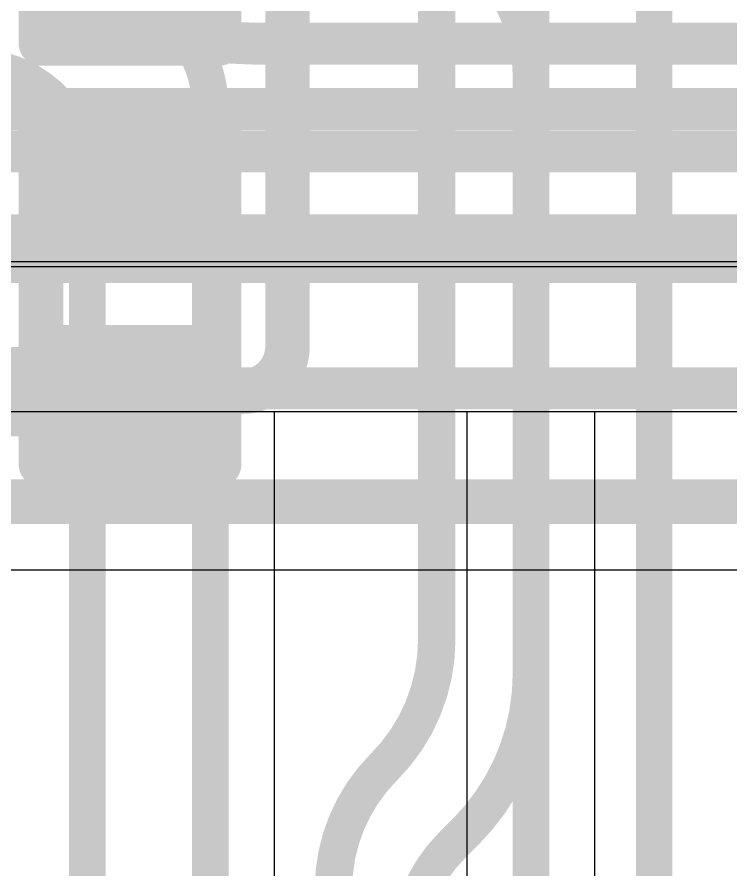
# Model space of a CAD drawing. Header units: inches. Extents: x -6 to 283, y -12 to 154.
# Drawn here: x 64.666 to 66.702, y -2.228 to 0.204 of the extents above; entities that cross this region are included whole.
import ezdxf

# ---------------------------------------------------------------- set-up
doc = ezdxf.new("R2010")
doc.units = ezdxf.units.IN
for name, color, linetype in [('Bottom Layer', 5, 'Continuous'), ('Bottom Overlay', 54, 'Continuous'), ('Bottom Paste', 16, 'Continuous'), ('Bottom Solder', 6, 'Continuous'), ('Signal L1', 76, 'Continuous'), ('Signal L2', 6, 'Continuous'), ('Top Layer', 1, 'Continuous')]:
    doc.layers.add(name, color=color, linetype=linetype)

# ---------------------------------------------------------------- blocks, each defined once
blk = doc.blocks.new('R___0201_B_129')
at = {"layer": 'Bottom Layer'}
for points in [[(-0.41, 0.185), (-0.14, 0.185), (-0.14, -0.185), (-0.41, -0.185)], [(0.14, 0.185), (0.41, 0.185), (0.41, -0.185), (0.14, -0.185)]]:
    blk.add_hatch(color=5, dxfattribs=at).paths.add_polyline_path(points)
at = {"layer": 'Bottom Paste'}
for points in [[(-0.41, 0.185), (-0.14, 0.185), (-0.14, -0.185), (-0.41, -0.185)], [(0.14, 0.185), (0.41, 0.185), (0.41, -0.185), (0.14, -0.185)]]:
    blk.add_hatch(color=16, dxfattribs=at).paths.add_polyline_path(points)
at = {"layer": 'Bottom Solder'}
for points in [[(-0.465, 0.24), (-0.085, 0.24), (-0.085, -0.24), (-0.465, -0.24)], [(0.085, 0.24), (0.465, 0.24), (0.465, -0.24), (0.085, -0.24)]]:
    blk.add_hatch(color=6, dxfattribs=at).paths.add_polyline_path(points)
at = {"layer": 'Bottom Overlay'}
for points in [[(-0.4826, 0.254, 0.127, 0.127, 0), (-0.4826, -0.254, 0.127, 0.127, 0)], [(-0.4826, 0.254, 0.127, 0.127, 0), (0.4826, 0.254, 0.127, 0.127, 0)], [(0.4826, 0.254, 0.127, 0.127, 0), (0.4826, -0.254, 0.127, 0.127, 0)], [(-0.4826, -0.254, 0.127, 0.127, 0), (0.4826, -0.254, 0.127, 0.127, 0)]]:
    blk.add_lwpolyline(points, format="xyseb", dxfattribs=at)
for points in [[(-0.5144, 0.254, 0.0635, 0.0635, 1), (-0.4509, 0.254, 0.0635, 0.0635, 1)], [(-0.5144, 0.254, 0.0635, 0.0635, 1), (-0.4509, 0.254, 0.0635, 0.0635, 1)], [(0.4509, 0.254, 0.0635, 0.0635, 1), (0.5144, 0.254, 0.0635, 0.0635, 1)], [(0.4509, 0.254, 0.0635, 0.0635, 1), (0.5144, 0.254, 0.0635, 0.0635, 1)], [(-0.5144, -0.254, 0.0635, 0.0635, 1), (-0.4509, -0.254, 0.0635, 0.0635, 1)], [(-0.5144, -0.254, 0.0635, 0.0635, 1), (-0.4509, -0.254, 0.0635, 0.0635, 1)], [(0.4508, -0.254, 0.0635, 0.0635, 1), (0.5143, -0.254, 0.0635, 0.0635, 1)], [(0.4508, -0.254, 0.0635, 0.0635, 1), (0.5143, -0.254, 0.0635, 0.0635, 1)]]:
    blk.add_lwpolyline(points, format="xyseb", close=True, dxfattribs=at)
blk = doc.blocks.new('R___0201_B_130')
at = {"layer": 'Bottom Layer'}
for points in [[(-0.41, 0.185), (-0.14, 0.185), (-0.14, -0.185), (-0.41, -0.185)], [(0.14, 0.185), (0.41, 0.185), (0.41, -0.185), (0.14, -0.185)]]:
    blk.add_hatch(color=5, dxfattribs=at).paths.add_polyline_path(points)
at = {"layer": 'Bottom Paste'}
for points in [[(-0.41, 0.185), (-0.14, 0.185), (-0.14, -0.185), (-0.41, -0.185)], [(0.14, 0.185), (0.41, 0.185), (0.41, -0.185), (0.14, -0.185)]]:
    blk.add_hatch(color=16, dxfattribs=at).paths.add_polyline_path(points)
at = {"layer": 'Bottom Solder'}
for points in [[(-0.465, 0.24), (-0.085, 0.24), (-0.085, -0.24), (-0.465, -0.24)], [(0.085, 0.24), (0.465, 0.24), (0.465, -0.24), (0.085, -0.24)]]:
    blk.add_hatch(color=6, dxfattribs=at).paths.add_polyline_path(points)
at = {"layer": 'Bottom Overlay'}
for points in [[(0.4826, 0.254, 0.127, 0.127, 0), (-0.4826, 0.254, 0.127, 0.127, 0)], [(-0.4826, -0.254, 0.127, 0.127, 0), (-0.4826, 0.254, 0.127, 0.127, 0)], [(0.4826, -0.254, 0.127, 0.127, 0), (0.4826, 0.254, 0.127, 0.127, 0)], [(0.4826, -0.254, 0.127, 0.127, 0), (-0.4826, -0.254, 0.127, 0.127, 0)]]:
    blk.add_lwpolyline(points, format="xyseb", dxfattribs=at)
for points in [[(-0.5144, 0.254, 0.0635, 0.0635, 1), (-0.4509, 0.254, 0.0635, 0.0635, 1)], [(-0.5144, 0.254, 0.0635, 0.0635, 1), (-0.4509, 0.254, 0.0635, 0.0635, 1)], [(0.4508, 0.254, 0.0635, 0.0635, 1), (0.5143, 0.254, 0.0635, 0.0635, 1)], [(0.4508, 0.254, 0.0635, 0.0635, 1), (0.5143, 0.254, 0.0635, 0.0635, 1)], [(-0.5144, -0.254, 0.0635, 0.0635, 1), (-0.4509, -0.254, 0.0635, 0.0635, 1)], [(-0.5144, -0.254, 0.0635, 0.0635, 1), (-0.4509, -0.254, 0.0635, 0.0635, 1)], [(0.4508, -0.254, 0.0635, 0.0635, 1), (0.5143, -0.254, 0.0635, 0.0635, 1)], [(0.4508, -0.254, 0.0635, 0.0635, 1), (0.5143, -0.254, 0.0635, 0.0635, 1)]]:
    blk.add_lwpolyline(points, format="xyseb", close=True, dxfattribs=at)

msp = doc.modelspace()

# ---------------------------------------------------------------- linework, layer by layer
at = {"layer": 'Bottom Layer'}
for p, q in [((66.8562, -0.4943), (62.6215, -0.4943)), ((62.7315, -0.5073), (79.8158, -0.5073))]:
    msp.add_line(p, q, dxfattribs=at)
for points in [[(66.483, -4.4821, 0.1041, 0.1041, 0), (66.483, 1.6585, 0.1041, 0.1041, 0)], [(66.1318, -1.6676, 0.1041, 0.1041, 0), (66.1318, 1.5723, 0.1041, 0.1041, 0)], [(65.8631, -1.5707, 0.1067, 0.1067, 0), (65.8631, 1.3205, 0.1067, 0.1067, 0)], [(65.4375, -0.7352, 0.127, 0.127, 0), (65.4375, 0.7494, 0.127, 0.127, 0)], [(64.6095, 0.0157, 0.1041, 0.1041, 0), (64.8378, -0.2126, 0.1041, 0.1041, 0)], [(65.4375, -0.7352, 0.127, 0.127, -0.414214), (65.3088, -0.864, 0.127, 0.127, 0)], [(64.2709, -0.864, 0.254, 0.254, 0), (64.9884, -0.864, 0.254, 0.254, 0)], [(64.9884, -0.864, 0.127, 0.127, 0), (65.3088, -0.864, 0.127, 0.127, 0)], [(65.8631, -1.5707, 0.1067, 0.1067, -0.198912), (65.7126, -1.934, 0.1067, 0.1067, 0)], [(66.1318, -1.6676, 0.1041, 0.1041, -0.199131), (65.9441, -2.1202, 0.1041, 0.1041, 0)], [(65.5686, -2.2816, 0.1067, 0.1067, -0.198912), (65.7126, -1.934, 0.1067, 0.1067, 0)], [(65.9055, -2.1588, 0.1041, 0.1041, 0), (65.9441, -2.1202, 0.1041, 0.1041, 0)], [(65.7827, -2.4553, 0.1041, 0.1041, -0.198623), (65.9052, -2.1591, 0.1041, 0.1041, 0)], [(65.9052, -2.1591, 0.1041, 0.1041, -0.000278), (65.9055, -2.1588, 0.1041, 0.1041, 0)]]:
    msp.add_lwpolyline(points, format="xyseb", dxfattribs=at)
for points in [[(64.8117, -0.2126, 0.0521, 0.0521, 1), (64.8638, -0.2126, 0.0521, 0.0521, 1)], [(65.4058, -0.7352, 0.0635, 0.0635, 1), (65.4693, -0.7352, 0.0635, 0.0635, 1)], [(65.4058, -0.7352, 0.0635, 0.0635, 1), (65.4693, -0.7352, 0.0635, 0.0635, 1)], [(64.9249, -0.864, 0.127, 0.127, 1), (65.0519, -0.864, 0.127, 0.127, 1)], [(64.9566, -0.864, 0.0635, 0.0635, 1), (65.0201, -0.864, 0.0635, 0.0635, 1)], [(65.277, -0.864, 0.0635, 0.0635, 1), (65.3405, -0.864, 0.0635, 0.0635, 1)], [(65.277, -0.864, 0.0635, 0.0635, 1), (65.3405, -0.864, 0.0635, 0.0635, 1)], [(65.8365, -1.5707, 0.0533, 0.0533, 1), (65.8898, -1.5707, 0.0533, 0.0533, 1)], [(65.8365, -1.5707, 0.0533, 0.0533, 1), (65.8898, -1.5707, 0.0533, 0.0533, 1)], [(66.1058, -1.6676, 0.0521, 0.0521, 1), (66.1578, -1.6676, 0.0521, 0.0521, 1)], [(66.1058, -1.6676, 0.0521, 0.0521, 1), (66.1578, -1.6676, 0.0521, 0.0521, 1)], [(65.6859, -1.934, 0.0533, 0.0533, 1), (65.7393, -1.934, 0.0533, 0.0533, 1)], [(65.6859, -1.934, 0.0533, 0.0533, 1), (65.7393, -1.934, 0.0533, 0.0533, 1)], [(65.918, -2.1202, 0.0521, 0.0521, 1), (65.9701, -2.1202, 0.0521, 0.0521, 1)], [(65.918, -2.1202, 0.0521, 0.0521, 1), (65.9701, -2.1202, 0.0521, 0.0521, 1)], [(65.8791, -2.1591, 0.0521, 0.0521, 1), (65.9312, -2.1591, 0.0521, 0.0521, 1)], [(65.8791, -2.1591, 0.0521, 0.0521, 1), (65.9312, -2.1591, 0.0521, 0.0521, 1)], [(65.8795, -2.1588, 0.0521, 0.0521, 1), (65.9315, -2.1588, 0.0521, 0.0521, 1)], [(65.8795, -2.1588, 0.0521, 0.0521, 1), (65.9315, -2.1588, 0.0521, 0.0521, 1)]]:
    msp.add_lwpolyline(points, format="xyseb", close=True, dxfattribs=at)
at = {"layer": 'Signal L1'}
for points in [[(64.6293, 0.3744, 0.1194, 0.1194, -0.792424), (64.339, 0.3753, 0.1194, 0.1194, 0)], [(62.0259, -0.0583, 0.1194, 0.1194, 0), (70.8938, -0.0583, 0.1194, 0.1194, 0)], [(62.052, -0.4179, 0.1194, 0.1194, 0), (70.9678, -0.4179, 0.1194, 0.1194, 0)]]:
    msp.add_lwpolyline(points, format="xyseb", dxfattribs=at)
at = {"layer": 'Signal L2'}
msp.add_line((64.3733, -1.3716), (80.0687, -1.3716), dxfattribs=at)
for points in [[(65.3476, 0.1277, 0.1194, 0.1194, -0.198914), (64.7976, 0.3555, 0.1194, 0.1194, 0)], [(65.3476, 0.1277, 0.1194, 0.1194, 0), (76.8041, 0.1277, 0.1194, 0.1194, 0)], [(64.0263, -0.1789, 0.1194, 0.1194, 0), (76.3609, -0.1789, 0.1194, 0.1194, 0)], [(63.6147, -0.4943, 0.1194, 0.1194, 0), (76.9794, -0.4943, 0.1194, 0.1194, 0)], [(63.4158, -0.8549, 0.1194, 0.1194, 0), (77.1643, -0.8549, 0.1194, 0.1194, 0)], [(63.3012, -1.1774, 0.127, 0.127, 0), (80.0687, -1.1774, 0.127, 0.127, 0)]]:
    msp.add_lwpolyline(points, format="xyseb", dxfattribs=at)
msp.add_lwpolyline([(65.3177, 0.1277, 0.0597, 0.0597, 1), (65.3774, 0.1277, 0.0597, 0.0597, 1)], format="xyseb", close=True, dxfattribs=at)
msp.add_lwpolyline([(65.3177, 0.1277, 0.0597, 0.0597, 1), (65.3774, 0.1277, 0.0597, 0.0597, 1)], format="xyseb", close=True, dxfattribs=at)
at = {"layer": 'Top Layer'}
for p, q in [((62.2979, -0.9211), (78.3885, -0.9211)), ((65.4, -2.8995), (65.4, -0.9211)), ((65.4, -0.9211), (65.9492, -0.9211)), ((65.9492, -0.9211), (65.9492, -2.5891)), ((66.3144, -2.5891), (66.3144, -0.9211)), ((66.3144, -0.9211), (78.3885, -0.9211))]:
    msp.add_line(p, q, dxfattribs=at)
for points in [[(65.6694, 0.4951, 0.1041, 0.1041, -0.414214), (66.1318, 0.0327, 0.1041, 0.1041, 0)], [(64.8809, 0.2829, 0.1041, 0.1041, -0.414214), (65.2174, -0.0537, 0.1041, 0.1041, 0)], [(64.5356, 0.0642, 0.1041, 0.1041, -0.414214), (64.8665, -0.2668, 0.1041, 0.1041, 0)], [(66.1318, -2.7623, 0.1041, 0.1041, 0), (66.1318, 0.0327, 0.1041, 0.1041, 0)], [(65.2174, -3.0727, 0.1041, 0.1041, 0), (65.2174, -0.0537, 0.1041, 0.1041, 0)], [(64.8665, -3.2144, 0.1041, 0.1041, 0), (64.8665, -0.2668, 0.1041, 0.1041, 0)]]:
    msp.add_lwpolyline(points, format="xyseb", dxfattribs=at)
for points in [[(66.1058, 0.0327, 0.0521, 0.0521, 1), (66.1578, 0.0327, 0.0521, 0.0521, 1)], [(66.1058, 0.0327, 0.0521, 0.0521, 1), (66.1578, 0.0327, 0.0521, 0.0521, 1)], [(65.1914, -0.0537, 0.0521, 0.0521, 1), (65.2434, -0.0537, 0.0521, 0.0521, 1)], [(65.1914, -0.0537, 0.0521, 0.0521, 1), (65.2434, -0.0537, 0.0521, 0.0521, 1)], [(64.8405, -0.2668, 0.0521, 0.0521, 1), (64.8925, -0.2668, 0.0521, 0.0521, 1)], [(64.8405, -0.2668, 0.0521, 0.0521, 1), (64.8925, -0.2668, 0.0521, 0.0521, 1)]]:
    msp.add_lwpolyline(points, format="xyseb", close=True, dxfattribs=at)

# ---------------------------------------------------------------- block references
for name, p, rotation in [('R___0201_B_130', (64.9884, 0.6111), 270), ('R___0201_B_129', (64.9884, -0.589), 90)]:
    msp.add_blockref(name, p, dxfattribs=dict(rotation=rotation))

doc.saveas('drawing.dxf')
